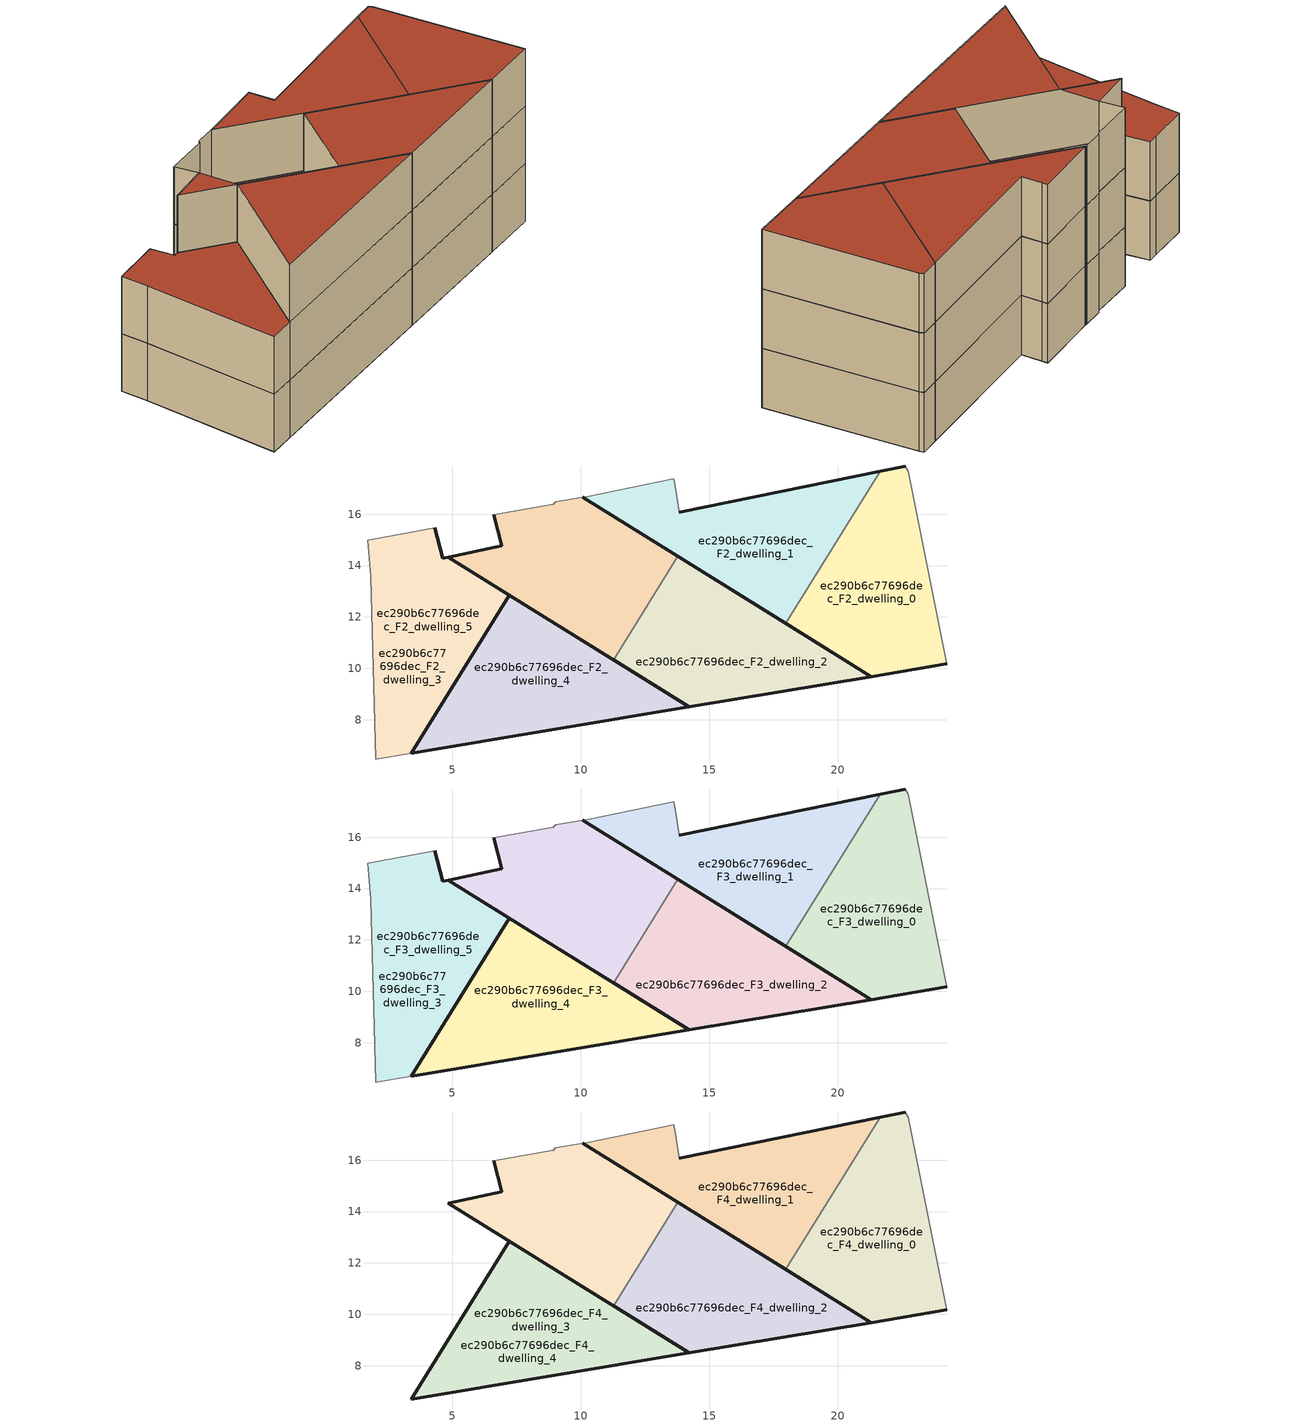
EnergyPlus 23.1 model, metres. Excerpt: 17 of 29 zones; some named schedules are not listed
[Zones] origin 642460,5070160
ec290b6c77696dec_F2_dwelling_0
 floor to ec290b6c77696dec_F1_dwelling_0 (EU_floor_Construction): 24.24,10.17 22.74,17.67 22.64,17.87 21.66,17.67 17.98,11.75 21.31,9.68 z6
 wall outside (EU_wall_Construction): 24.24,10.17 21.31,9.68 17.98,11.75 / 21.66,17.67 22.64,17.87 z6:9
 wall adiabatic (EU_wall_Construction): 22.64,17.87 22.74,17.67 24.24,10.17 z6:9
 wall to ec290b6c77696dec_F2_dwelling_1 (EU_wall_Construction): 17.98,11.75 21.66,17.67 z6:9
ec290b6c77696dec_F2_dwelling_1
 floor to ec290b6c77696dec_F1_dwelling_1 (EU_floor_Construction): 17.98,11.75 21.66,17.67 13.84,16.07 13.68,17.09 13.64,17.38 10.23,16.68 10.09,16.65 z6
 wall outside (EU_wall_Construction): 17.98,11.75 10.09,16.65 / 13.84,16.07 21.66,17.67 z6:9
 wall adiabatic (EU_wall_Construction): 10.09,16.65 10.23,16.68 13.64,17.38 13.68,17.09 13.84,16.07 z6:9
ec290b6c77696dec_F2_dwelling_2
 floor to ec290b6c77696dec_F1_dwelling_2 (EU_floor_Construction): 21.31,9.68 13.79,14.36 11.29,10.32 14.22,8.5 z6
 wall outside (EU_wall_Construction): 13.79,14.36 21.31,9.68 14.22,8.5 11.29,10.32 z6:9
 wall to ec290b6c77696dec_F2_dwelling_3 (EU_wall_Construction): 11.29,10.32 13.79,14.36 z6:9
ec290b6c77696dec_F2_dwelling_3
 floor outside (EU_floor_Construction): 13.06,9.22 11.29,10.32 13.79,14.36 10.09,16.65 9.03,16.48 8.93,16.38 6.63,15.98 6.93,14.78 7.23,12.84 z6; 3.42,6.7 7.23,12.84 4.85,14.32 4.63,14.28 4.33,15.48 3.83,15.38 1.73,14.98 1.83,13.58 2.02,6.47 z6; 14.22,8.5 7.23,12.84 3.42,6.7 z6
 floor to ec290b6c77696dec_F1_dwelling_3 (EU_floor_Construction): 6.93,14.78 7.23,12.84 4.85,14.32 z6
 wall outside (EU_wall_Construction): 10.09,16.65 13.79,14.36 / 11.29,10.32 14.22,8.5 4.85,14.32 6.93,14.78 6.63,15.98 z6:9
 wall adiabatic (EU_wall_Construction): 6.63,15.98 8.93,16.38 9.03,16.48 10.09,16.65 z6:9
 roof outside (EU_floor_Construction): 13.06,9.22 11.29,10.32 13.79,14.36 10.09,16.65 9.03,16.48 8.93,16.38 6.63,15.98 6.93,14.78 7.23,12.84 z9
ec290b6c77696dec_F2_dwelling_4
 floor to ec290b6c77696dec_F1_dwelling_4 (EU_floor_Construction): 13.06,9.22 11.29,10.32 13.79,14.36 10.09,16.65 9.03,16.48 8.93,16.38 6.63,15.98 6.93,14.78 7.23,12.84 z6; 7.23,12.84 6.93,14.78 4.85,14.32 z6; 14.22,8.5 7.23,12.84 3.42,6.7 z6
 wall outside (EU_wall_Construction): 7.23,12.84 14.22,8.5 3.42,6.7 7.23,12.84 z6:9
ec290b6c77696dec_F2_dwelling_5
 floor to ec290b6c77696dec_F1_dwelling_5 (EU_floor_Construction): 14.22,8.5 11.29,10.32 13.79,14.36 10.09,16.65 9.03,16.48 8.93,16.38 6.63,15.98 6.93,14.78 4.85,14.32 z6; 3.42,6.7 7.23,12.84 4.85,14.32 4.63,14.28 4.33,15.48 3.83,15.38 1.73,14.98 1.83,13.58 2.02,6.47 z6
 wall outside (EU_wall_Construction): 4.33,15.48 4.63,14.28 4.85,14.32 7.23,12.84 3.42,6.7 z6:9
 wall adiabatic (EU_wall_Construction): 3.42,6.7 2.03,6.47 1.83,13.58 1.73,14.98 3.83,15.38 4.33,15.48 z6:9
ec290b6c77696dec_F3_dwelling_0
 floor to ec290b6c77696dec_F2_dwelling_0 (EU_floor_Construction): 24.24,10.17 22.74,17.67 22.64,17.87 21.66,17.67 17.98,11.75 21.31,9.68 z9
 wall outside (EU_wall_Construction): 24.24,10.17 21.31,9.68 17.98,11.75 / 21.66,17.67 22.64,17.87 z9:12
 wall adiabatic (EU_wall_Construction): 22.64,17.87 22.74,17.67 24.24,10.17 z9:12
 wall to ec290b6c77696dec_F3_dwelling_1 (EU_wall_Construction): 17.98,11.75 21.66,17.67 z9:12
ec290b6c77696dec_F3_dwelling_1
 floor to ec290b6c77696dec_F2_dwelling_1 (EU_floor_Construction): 17.98,11.75 21.66,17.67 13.84,16.07 13.68,17.09 13.64,17.38 10.23,16.68 10.09,16.65 z9
 wall outside (EU_wall_Construction): 17.98,11.75 10.09,16.65 / 13.84,16.07 21.66,17.67 z9:12
 wall adiabatic (EU_wall_Construction): 10.09,16.65 10.23,16.68 13.64,17.38 13.68,17.09 13.84,16.07 z9:12
ec290b6c77696dec_F3_dwelling_2
 floor to ec290b6c77696dec_F2_dwelling_2 (EU_floor_Construction): 21.31,9.68 13.79,14.36 11.29,10.32 14.22,8.5 z9
 wall outside (EU_wall_Construction): 13.79,14.36 21.31,9.68 14.22,8.5 11.29,10.32 z9:12
 wall to ec290b6c77696dec_F3_dwelling_3 (EU_wall_Construction): 11.29,10.32 13.79,14.36 z9:12
ec290b6c77696dec_F3_dwelling_3
 floor outside (EU_floor_Construction): 13.06,9.22 11.29,10.32 13.79,14.36 10.09,16.65 9.03,16.48 8.93,16.38 6.63,15.98 6.93,14.78 7.23,12.84 z9; 3.42,6.7 7.23,12.84 4.85,14.32 4.63,14.28 4.33,15.48 3.83,15.38 1.73,14.98 1.83,13.58 2.02,6.47 z9; 14.22,8.5 7.23,12.84 3.42,6.7 z9
 floor to ec290b6c77696dec_F2_dwelling_3 (EU_floor_Construction): 6.93,14.78 7.23,12.84 4.85,14.32 z9
 wall outside (EU_wall_Construction): 10.09,16.65 13.79,14.36 / 11.29,10.32 14.22,8.5 4.85,14.32 6.93,14.78 6.63,15.98 z9:12
 wall adiabatic (EU_wall_Construction): 6.63,15.98 8.93,16.38 9.03,16.48 10.09,16.65 z9:12
 roof outside (EU_floor_Construction): 3.42,6.7 7.23,12.84 4.85,14.32 4.63,14.28 4.33,15.48 3.83,15.38 1.73,14.98 1.83,13.58 2.02,6.47 z12; 13.06,9.22 11.29,10.32 13.79,14.36 10.09,16.65 9.03,16.48 8.93,16.38 6.63,15.98 6.93,14.78 7.23,12.84 z12
ec290b6c77696dec_F3_dwelling_4
 floor to ec290b6c77696dec_F2_dwelling_4 (EU_floor_Construction): 13.06,9.22 11.29,10.32 13.79,14.36 10.09,16.65 9.03,16.48 8.93,16.38 6.63,15.98 6.93,14.78 7.23,12.84 z9; 7.23,12.84 6.93,14.78 4.85,14.32 z9; 14.22,8.5 7.23,12.84 3.42,6.7 z9
 wall outside (EU_wall_Construction): 7.23,12.84 14.22,8.5 3.42,6.7 7.23,12.84 z9:12
ec290b6c77696dec_F3_dwelling_5
 floor to ec290b6c77696dec_F2_dwelling_5 (EU_floor_Construction): 14.22,8.5 11.29,10.32 13.79,14.36 10.09,16.65 9.03,16.48 8.93,16.38 6.63,15.98 6.93,14.78 4.85,14.32 z9; 3.42,6.7 7.23,12.84 4.85,14.32 4.63,14.28 4.33,15.48 3.83,15.38 1.73,14.98 1.83,13.58 2.02,6.47 z9
 wall outside (EU_wall_Construction): 4.33,15.48 4.63,14.28 4.85,14.32 7.23,12.84 3.42,6.7 z9:12
 wall adiabatic (EU_wall_Construction): 3.42,6.7 2.03,6.47 1.83,13.58 1.73,14.98 3.83,15.38 4.33,15.48 z9:12
 roof outside (EU_roof_Construction): 7.23,12.84 3.42,6.7 2.02,6.47 1.83,13.58 1.73,14.98 3.83,15.38 4.33,15.48 4.63,14.28 4.85,14.32 z12; 13.79,14.36 11.29,10.32 14.22,8.5 4.85,14.32 6.93,14.78 6.63,15.98 8.93,16.38 9.03,16.48 10.09,16.65 z12
ec290b6c77696dec_F4_dwelling_0
 floor to ec290b6c77696dec_F3_dwelling_0 (EU_floor_Construction): 24.24,10.17 22.74,17.67 22.64,17.87 21.66,17.67 17.98,11.75 21.31,9.68 z12
 wall outside (EU_wall_Construction): 24.24,10.17 21.31,9.68 17.98,11.75 / 21.66,17.67 22.64,17.87 z12:15
 wall adiabatic (EU_wall_Construction): 22.64,17.87 22.74,17.67 24.24,10.17 z12:15
 wall to ec290b6c77696dec_F4_dwelling_1 (EU_wall_Construction): 17.98,11.75 21.66,17.67 z12:15
 roof outside (EU_roof_Construction): 22.74,17.67 24.24,10.17 21.31,9.68 17.98,11.75 21.66,17.67 22.64,17.87 z15
ec290b6c77696dec_F4_dwelling_1
 floor to ec290b6c77696dec_F3_dwelling_1 (EU_floor_Construction): 17.98,11.75 21.66,17.67 13.84,16.07 13.68,17.09 13.64,17.38 10.23,16.68 10.09,16.65 z12
 wall outside (EU_wall_Construction): 17.98,11.75 10.09,16.65 / 13.84,16.07 21.66,17.67 z12:15
 wall adiabatic (EU_wall_Construction): 10.09,16.65 10.23,16.68 13.64,17.38 13.68,17.09 13.84,16.07 z12:15
 roof outside (EU_roof_Construction): 21.66,17.67 17.98,11.75 10.09,16.65 10.23,16.68 13.64,17.38 13.68,17.09 13.84,16.07 z15
ec290b6c77696dec_F4_dwelling_2
 floor to ec290b6c77696dec_F3_dwelling_2 (EU_floor_Construction): 21.31,9.68 13.79,14.36 11.29,10.32 14.22,8.5 z12
 wall outside (EU_wall_Construction): 13.79,14.36 21.31,9.68 14.22,8.5 11.29,10.32 z12:15
 wall to ec290b6c77696dec_F4_dwelling_3 (EU_wall_Construction): 11.29,10.32 13.79,14.36 z12:15
 roof outside (EU_roof_Construction): 21.31,9.68 14.22,8.5 11.29,10.32 13.79,14.36 z15
ec290b6c77696dec_F4_dwelling_3
 floor outside (EU_floor_Construction): 13.06,9.22 11.29,10.32 13.79,14.36 10.09,16.65 9.03,16.48 8.93,16.38 6.63,15.98 6.93,14.78 7.23,12.84 z12; 14.22,8.5 7.23,12.84 3.42,6.7 z12
 floor to ec290b6c77696dec_F3_dwelling_3 (EU_floor_Construction): 6.93,14.78 7.23,12.84 4.85,14.32 z12
 wall outside (EU_wall_Construction): 10.09,16.65 13.79,14.36 / 11.29,10.32 14.22,8.5 4.85,14.32 6.93,14.78 6.63,15.98 z12:15
 wall adiabatic (EU_wall_Construction): 6.63,15.98 8.93,16.38 9.03,16.48 10.09,16.65 z12:15
 roof outside (EU_roof_Construction): 14.22,8.5 3.42,6.7 7.23,12.84 z15; 6.93,14.78 7.23,12.84 4.85,14.32 z15
ec290b6c77696dec_F4_dwelling_4
 floor to ec290b6c77696dec_F3_dwelling_4 (EU_floor_Construction): 13.06,9.22 11.29,10.32 13.79,14.36 10.09,16.65 9.03,16.48 8.93,16.38 6.63,15.98 6.93,14.78 7.23,12.84 z12; 7.23,12.84 6.93,14.78 4.85,14.32 z12; 14.22,8.5 7.23,12.84 3.42,6.7 z12
 wall outside (EU_wall_Construction): 3.42,6.7 7.23,12.84 14.22,8.5 3.42,6.7 z12:15
 roof outside (EU_roof_Construction): 14.22,8.5 3.42,6.7 7.23,12.84 z15; 6.93,14.78 7.23,12.84 4.85,14.32 z15
[Building]
EU S2 Campaign: North Axis=0; Terrain=City; Solar Distribution=FullExterior
[Site:Location]
Lyon-Bron: Latitude=45.75; Longitude=5; Time Zone=1; Elevation=198
[SizingPeriod:WeatherFileDays]
AnnualSizingPeriod: Begin Month=1; Begin Day of Month=1; End Month=12; End Day of Month=31; Day of Week for Start Day=Monday; Use Weather File Daylight Saving Period=No; Use Weather File Rain and Snow Indicators=No
[MATERIAL]
EU_InternalMass_Material: Roughness=MediumRough; Thickness=0.1; Conductivity=1; Density=1800; Specific Heat=900; Thermal Absorptance=0.9; Solar Absorptance=0.7; Visible Absorptance=0.7
[MATERIAL:NOMASS] Roughness=MediumRough; Thermal Absorptance=0.9; Solar Absorptance=0.7; Visible Absorptance=0.7
Name | Thermal Resistance
EU_wall_NoMass | 0.776494
EU_roof_NoMass | 0.486893
EU_floor_NoMass | 0.421597
[CONSTRUCTION]
EU_wall_Construction: EU_wall_NoMass
EU_roof_Construction: EU_roof_NoMass
EU_floor_Construction: EU_floor_NoMass
EU_InternalMass_Construction: EU_InternalMass_Material
[ZONE] Type=1; Multiplier=1; Ceiling Height=autocalculate; Floor Area=autocalculate; Part of Total Floor Area=Yes
Name | Volume
ec290b6c77696dec_F2_dwelling_0; ec290b6c77696dec_F3_dwelling_0; ec290b6c77696dec_F4_dwelling_0 | 88.3975
ec290b6c77696dec_F2_dwelling_1; ec290b6c77696dec_F3_dwelling_1; ec290b6c77696dec_F4_dwelling_1 | 88.4165
ec290b6c77696dec_F2_dwelling_2; ec290b6c77696dec_F3_dwelling_2; ec290b6c77696dec_F4_dwelling_2 | 87.6475
ec290b6c77696dec_F2_dwelling_3; ec290b6c77696dec_F3_dwelling_3 | 266.032
ec290b6c77696dec_F4_dwelling_3 | 176.826
ec290b6c77696dec_F2_dwelling_4; ec290b6c77696dec_F3_dwelling_4; ec290b6c77696dec_F4_dwelling_4 | 176.828
ec290b6c77696dec_F2_dwelling_5; ec290b6c77696dec_F3_dwelling_5 | 176.869
[INTERNALMASS] Construction=EU_InternalMass_Construction
Name | Zone or ZoneList | Surface Area
ec290b6c77696dec_F2_dwelling_0_EU_InternalMass | ec290b6c77696dec_F2_dwelling_0 | 29.4656
ec290b6c77696dec_F2_dwelling_1_EU_InternalMass | ec290b6c77696dec_F2_dwelling_1 | 29.4716
ec290b6c77696dec_F2_dwelling_2_EU_InternalMass | ec290b6c77696dec_F2_dwelling_2 | 29.216
ec290b6c77696dec_F2_dwelling_3_EU_InternalMass | ec290b6c77696dec_F2_dwelling_3 | 29.2187
ec290b6c77696dec_F2_dwelling_4_EU_InternalMass | ec290b6c77696dec_F2_dwelling_4 | 29.726
ec290b6c77696dec_F2_dwelling_5_EU_InternalMass | ec290b6c77696dec_F2_dwelling_5 | 29.7355
ec290b6c77696dec_F3_dwelling_0_EU_InternalMass | ec290b6c77696dec_F3_dwelling_0 | 29.4656
ec290b6c77696dec_F3_dwelling_1_EU_InternalMass | ec290b6c77696dec_F3_dwelling_1 | 29.4716
ec290b6c77696dec_F3_dwelling_2_EU_InternalMass | ec290b6c77696dec_F3_dwelling_2 | 29.216
ec290b6c77696dec_F3_dwelling_3_EU_InternalMass | ec290b6c77696dec_F3_dwelling_3 | 29.2187
ec290b6c77696dec_F3_dwelling_4_EU_InternalMass | ec290b6c77696dec_F3_dwelling_4 | 29.726
ec290b6c77696dec_F3_dwelling_5_EU_InternalMass | ec290b6c77696dec_F3_dwelling_5 | 29.7355
ec290b6c77696dec_F4_dwelling_0_EU_InternalMass | ec290b6c77696dec_F4_dwelling_0 | 35.3726
ec290b6c77696dec_F4_dwelling_1_EU_InternalMass | ec290b6c77696dec_F4_dwelling_1 | 35.3688
ec290b6c77696dec_F4_dwelling_2_EU_InternalMass | ec290b6c77696dec_F4_dwelling_2 | 35.3657
ec290b6c77696dec_F4_dwelling_3_EU_InternalMass | ec290b6c77696dec_F4_dwelling_3 | 35.363
ec290b6c77696dec_F4_dwelling_4_EU_InternalMass | ec290b6c77696dec_F4_dwelling_4 | 35.3688
[OTHEREQUIPMENT] Fuel Type=Electricity; Design Level Calculation Method=Watts/Area; Power per Zone Floor Area=1; Fraction Latent=0; Fraction Radiant=0; Fraction Lost=0; Carbon Dioxide Generation Rate=0; EndUse Subcategory=EU_Step8_InternalGains
Name | Zone or ZoneList or Space or SpaceList | Schedule
EU_Step8_InternalGain_ec290b6c77696dec_F2_dwelling_0_f000 | ec290b6c77696dec_F2_dwelling_0 | EU_Step8_GainSchedule_ec290b6c77696dec_F2_dwelling_0_f000
EU_Step8_InternalGain_ec290b6c77696dec_F2_dwelling_1_f000 | ec290b6c77696dec_F2_dwelling_1 | EU_Step8_GainSchedule_ec290b6c77696dec_F2_dwelling_1_f000
EU_Step8_InternalGain_ec290b6c77696dec_F2_dwelling_2_f000 | ec290b6c77696dec_F2_dwelling_2 | EU_Step8_GainSchedule_ec290b6c77696dec_F2_dwelling_2_f000
EU_Step8_InternalGain_ec290b6c77696dec_F2_dwelling_3_f000 | ec290b6c77696dec_F2_dwelling_3 | EU_Step8_GainSchedule_ec290b6c77696dec_F2_dwelling_3_f000
EU_Step8_InternalGain_ec290b6c77696dec_F2_dwelling_4_f000 | ec290b6c77696dec_F2_dwelling_4 | EU_Step8_GainSchedule_ec290b6c77696dec_F2_dwelling_4_f000
EU_Step8_InternalGain_ec290b6c77696dec_F2_dwelling_5_f000 | ec290b6c77696dec_F2_dwelling_5 | EU_Step8_GainSchedule_ec290b6c77696dec_F2_dwelling_5_f000
EU_Step8_InternalGain_ec290b6c77696dec_F3_dwelling_0_f000 | ec290b6c77696dec_F3_dwelling_0 | EU_Step8_GainSchedule_ec290b6c77696dec_F3_dwelling_0_f000
EU_Step8_InternalGain_ec290b6c77696dec_F3_dwelling_1_f000 | ec290b6c77696dec_F3_dwelling_1 | EU_Step8_GainSchedule_ec290b6c77696dec_F3_dwelling_1_f000
EU_Step8_InternalGain_ec290b6c77696dec_F3_dwelling_2_f000 | ec290b6c77696dec_F3_dwelling_2 | EU_Step8_GainSchedule_ec290b6c77696dec_F3_dwelling_2_f000
EU_Step8_InternalGain_ec290b6c77696dec_F3_dwelling_3_f000 | ec290b6c77696dec_F3_dwelling_3 | EU_Step8_GainSchedule_ec290b6c77696dec_F3_dwelling_3_f000
EU_Step8_InternalGain_ec290b6c77696dec_F3_dwelling_4_f000 | ec290b6c77696dec_F3_dwelling_4 | EU_Step8_GainSchedule_ec290b6c77696dec_F3_dwelling_4_f000
EU_Step8_InternalGain_ec290b6c77696dec_F3_dwelling_5_f000 | ec290b6c77696dec_F3_dwelling_5 | EU_Step8_GainSchedule_ec290b6c77696dec_F3_dwelling_5_f000
EU_Step8_InternalGain_ec290b6c77696dec_F4_dwelling_0_f000 | ec290b6c77696dec_F4_dwelling_0 | EU_Step8_GainSchedule_ec290b6c77696dec_F4_dwelling_0_f000
EU_Step8_InternalGain_ec290b6c77696dec_F4_dwelling_1_f000 | ec290b6c77696dec_F4_dwelling_1 | EU_Step8_GainSchedule_ec290b6c77696dec_F4_dwelling_1_f000
EU_Step8_InternalGain_ec290b6c77696dec_F4_dwelling_2_f000 | ec290b6c77696dec_F4_dwelling_2 | EU_Step8_GainSchedule_ec290b6c77696dec_F4_dwelling_2_f000
EU_Step8_InternalGain_ec290b6c77696dec_F4_dwelling_3_f000 | ec290b6c77696dec_F4_dwelling_3 | EU_Step8_GainSchedule_ec290b6c77696dec_F4_dwelling_3_f000
EU_Step8_InternalGain_ec290b6c77696dec_F4_dwelling_4_f000 | ec290b6c77696dec_F4_dwelling_4 | EU_Step8_GainSchedule_ec290b6c77696dec_F4_dwelling_4_f000
[ZONEVENTILATION:DESIGNFLOWRATE] Schedule=EU_AlwaysOn; Design Flow Rate Calculation Method=AirChanges/Hour; Air Changes per Hour=0.693814; Ventilation Type=Natural; Fan Pressure Rise=0; Fan Total Efficiency=1; Constant Term Coefficient=1; Temperature Term Coefficient=0; Velocity Term Coefficient=0; Velocity Squared Term Coefficient=0; Minimum Indoor Temperature=-100; Maximum Indoor Temperature=100; Delta Temperature=-100; Minimum Outdoor Temperature=-100; Maximum Outdoor Temperature=100; Maximum Wind Speed=40
Name | Zone or ZoneList or Space or SpaceList
EU_ConstantAir_ec290b6c77696dec_F2_dwelling_0 | ec290b6c77696dec_F2_dwelling_0
EU_ConstantAir_ec290b6c77696dec_F2_dwelling_1 | ec290b6c77696dec_F2_dwelling_1
EU_ConstantAir_ec290b6c77696dec_F2_dwelling_2 | ec290b6c77696dec_F2_dwelling_2
EU_ConstantAir_ec290b6c77696dec_F2_dwelling_3 | ec290b6c77696dec_F2_dwelling_3
EU_ConstantAir_ec290b6c77696dec_F2_dwelling_4 | ec290b6c77696dec_F2_dwelling_4
EU_ConstantAir_ec290b6c77696dec_F2_dwelling_5 | ec290b6c77696dec_F2_dwelling_5
EU_ConstantAir_ec290b6c77696dec_F3_dwelling_0 | ec290b6c77696dec_F3_dwelling_0
EU_ConstantAir_ec290b6c77696dec_F3_dwelling_1 | ec290b6c77696dec_F3_dwelling_1
EU_ConstantAir_ec290b6c77696dec_F3_dwelling_2 | ec290b6c77696dec_F3_dwelling_2
EU_ConstantAir_ec290b6c77696dec_F3_dwelling_3 | ec290b6c77696dec_F3_dwelling_3
EU_ConstantAir_ec290b6c77696dec_F3_dwelling_4 | ec290b6c77696dec_F3_dwelling_4
EU_ConstantAir_ec290b6c77696dec_F3_dwelling_5 | ec290b6c77696dec_F3_dwelling_5
EU_ConstantAir_ec290b6c77696dec_F4_dwelling_0 | ec290b6c77696dec_F4_dwelling_0
EU_ConstantAir_ec290b6c77696dec_F4_dwelling_1 | ec290b6c77696dec_F4_dwelling_1
EU_ConstantAir_ec290b6c77696dec_F4_dwelling_2 | ec290b6c77696dec_F4_dwelling_2
EU_ConstantAir_ec290b6c77696dec_F4_dwelling_3 | ec290b6c77696dec_F4_dwelling_3
EU_ConstantAir_ec290b6c77696dec_F4_dwelling_4 | ec290b6c77696dec_F4_dwelling_4
